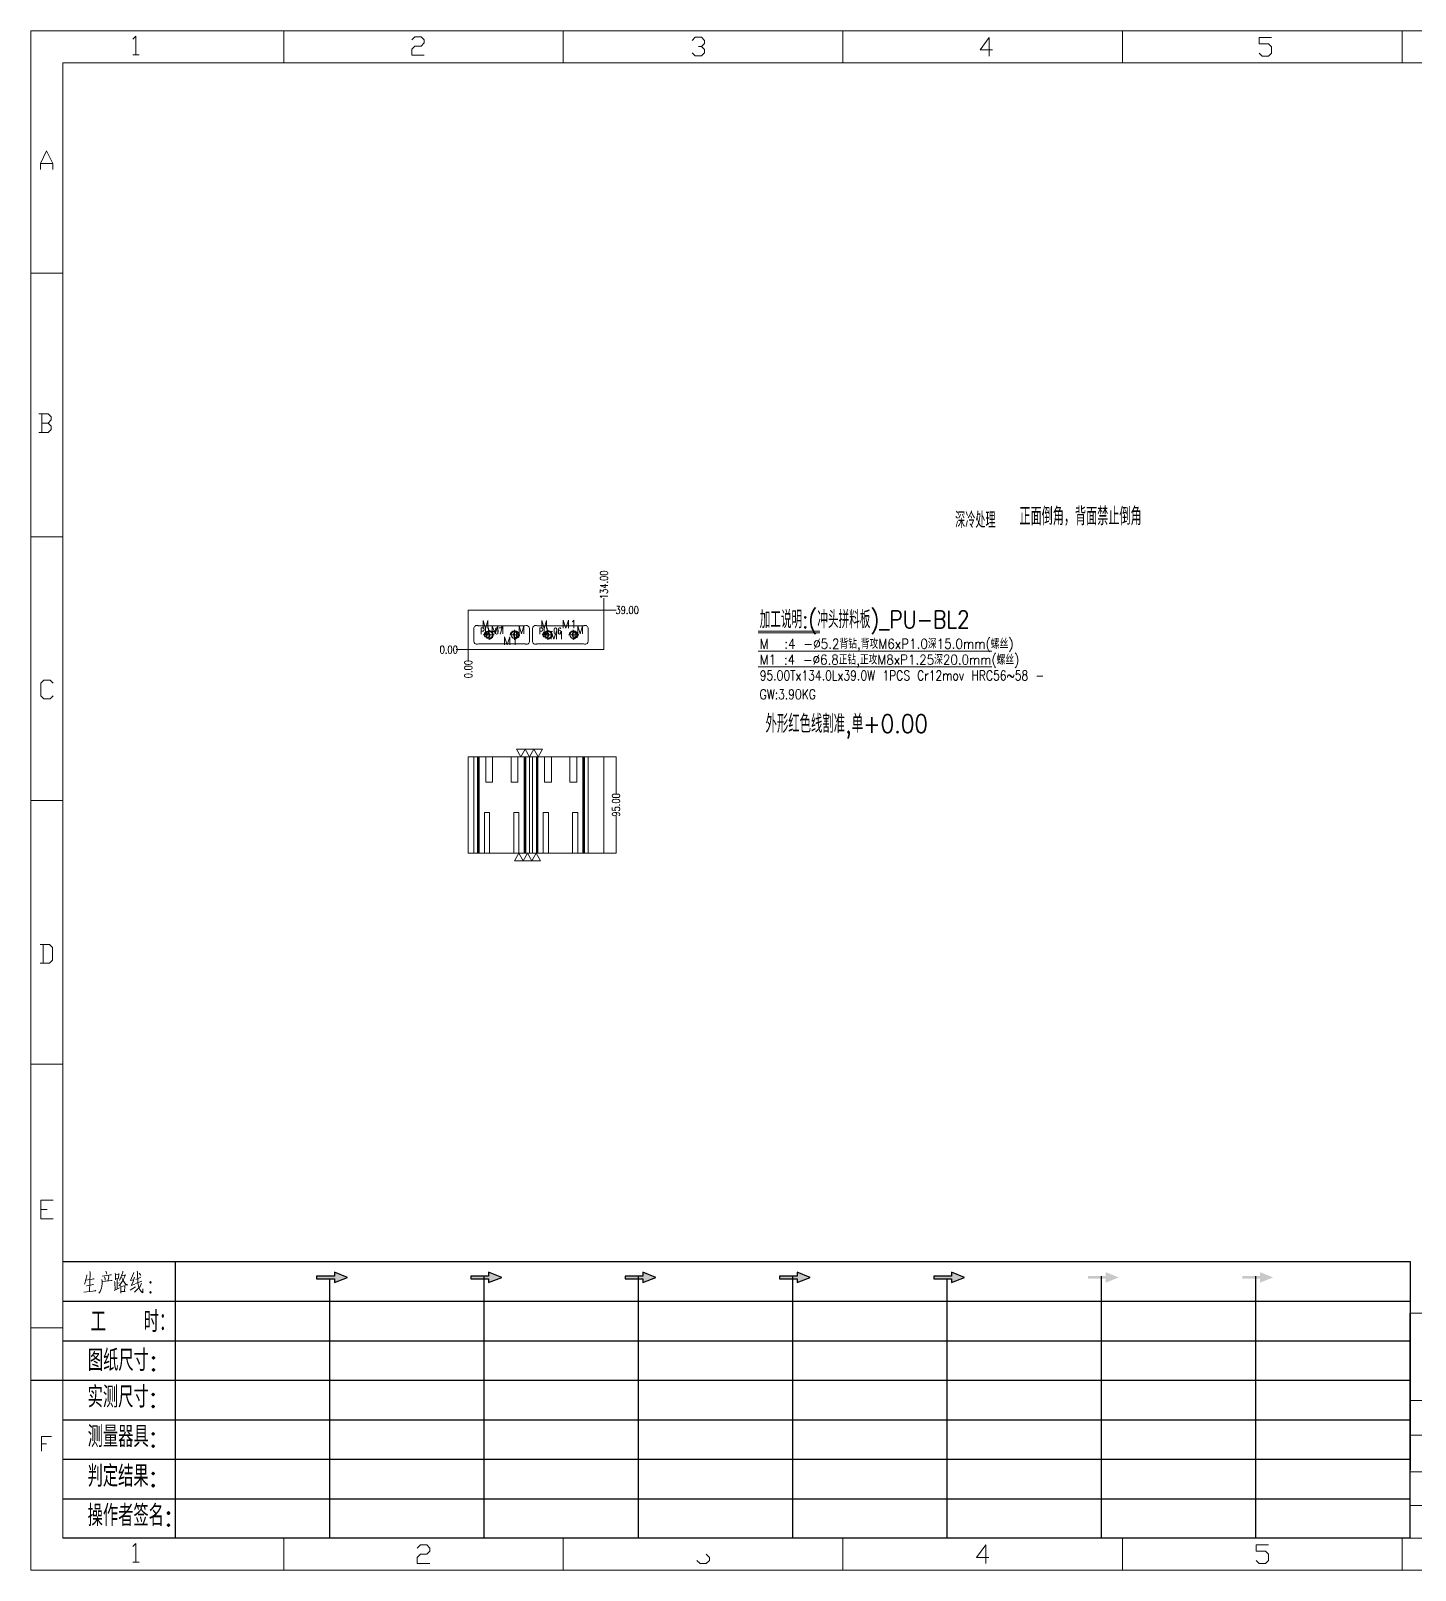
# Model space of a CAD drawing. Header units: millimetres. Extents: x 494 to 18201, y 224 to 11417.
# Drawn here: x 9372 to 10739, y 1883 to 3403 of the extents above; entities that cross this region are included whole.
import ezdxf
from ezdxf.enums import TextEntityAlignment as Align
from ezdxf.lldxf.tags import DXFTag

# ---------------------------------------------------------------- set-up
doc = ezdxf.new("R2010")
doc.units = ezdxf.units.MM
doc.layers.add('DIM', color=7, linetype='Continuous')
doc.layers.add('PUNCH', color=7, linetype='Continuous')
doc.styles.add('chinesef_fs', font='txt.shx', dxfattribs={"bigfont": 'gbcbig.shx'})
doc.styles.add('gbenor_', font='gbenor.shx', dxfattribs={"bigfont": 'gbcbig'})
doc.styles.add('TXT', font='txt.shx', dxfattribs={"width": 0.8, "bigfont": 'ctxt.shx'})
tags = doc.linetypes.add('DASHED', pattern='A,12.86,[0,arial.ttf,S=0,R=0,X=0,Y=0],-12.86', length=25.72).pattern_tags.tags
tags[12:13] = [DXFTag(74, 4), DXFTag(75, 0), DXFTag(340, '0'), DXFTag(46, 0.0), DXFTag(50, 0.0), DXFTag(44, 0.0), DXFTag(45, 0.0)]
doc.dimstyles.new('零件', dxfattribs={"dimscale": 1.5, "dimtxt": 5, "dimasz": 0.2, "dimexe": 0, "dimexo": 0, "dimgap": 0, "dimtad": 0, "dimzin": 0, "dimdsep": 46, "dimtxsty": 'TXT', "dimblk": 'OPEN30', "dimcen": 0, "dimclrd": 252, "dimclre": 252, "dimclrt": 4, "dimazin": 0, "dimtp": 0.001, "dimtm": 0.001, "dimtfac": 1, "dimtofl": 0, "dimtmove": 0, "dimatfit": 3, "dimldrblk": 'OPEN30', "dimfxl": 1, "dimtolj": 1, "dimtzin": 0, "dimlwd": 5, "dimlwe": 5, "dimarcsym": 0})

# ---------------------------------------------------------------- blocks, each defined once
blk = doc.blocks.new('*D39')
at = {"layer": 'Defpoints', "color": 0, "transparency": 16777216}
for p in [(9937.7, 2831.3), (9949.6, 2831.3), (9803.7, 2792.3)]:
    blk.add_point(p, dxfattribs=at)
at = {"layer": 'DIM', "color": 252, "lineweight": 5, "transparency": 16777216}
blk.add_line((9937.7, 2831.3), (9949.6, 2831.3), dxfattribs=at)
at = {"layer": 'DIM', "color": 4, "lineweight": 18, "transparency": 16777216, "insert": (9960.6, 2831.3), "char_height": 7.5, "attachment_point": 5, "style": 'TXT'}
blk.add_mtext('\\A1;39.00', dxfattribs=at)
blk = doc.blocks.new('_Open30')
at = {"color": 0, "linetype": 'ByBlock', "lineweight": -2}
for p, q in [((-1, 0.3), (0, 0)), ((0, 0), (-1, -0.3)), ((0, 0), (-1, 0))]:
    blk.add_line(p, q, dxfattribs=at)
blk = doc.blocks.new('*D40')
at = {"layer": 'Defpoints', "color": 0, "transparency": 16777216}
for p in [(9791.9, 2792.3), (9803.7, 2792.3), (9803.7, 2792.3)]:
    blk.add_point(p, dxfattribs=at)
at = {"layer": 'DIM', "color": 252, "lineweight": 5, "transparency": 16777216}
blk.add_line((9803.7, 2792.3), (9791.9, 2792.3), dxfattribs=at)
at = {"layer": 'DIM', "color": 4, "lineweight": 18, "transparency": 16777216, "insert": (9784.4, 2792.3), "char_height": 7.5, "attachment_point": 5, "style": 'TXT'}
blk.add_mtext('\\A1;0.00', dxfattribs=at)
blk = doc.blocks.new('*D41')
at = {"layer": 'Defpoints', "color": 0, "transparency": 16777216}
for p in [(9803.7, 2792.3), (9803.7, 2792.3), (9803.7, 2780.5)]:
    blk.add_point(p, dxfattribs=at)
at = {"layer": 'DIM', "color": 252, "lineweight": 5, "transparency": 16777216}
blk.add_line((9803.7, 2792.3), (9803.7, 2780.5), dxfattribs=at)
at = {"layer": 'DIM', "color": 4, "lineweight": 18, "transparency": 16777216, "insert": (9803.7, 2773), "char_height": 7.5, "attachment_point": 5, "rotation": 90, "style": 'TXT'}
blk.add_mtext('\\A1;0.00', dxfattribs=at)
blk = doc.blocks.new('*D42')
at = {"layer": 'Defpoints', "color": 0, "transparency": 16777216}
for p in [(9937.7, 2843.2), (9937.7, 2831.3), (9803.7, 2792.3)]:
    blk.add_point(p, dxfattribs=at)
at = {"layer": 'DIM', "color": 252, "lineweight": 5, "transparency": 16777216}
blk.add_line((9937.7, 2831.3), (9937.7, 2843.2), dxfattribs=at)
at = {"layer": 'DIM', "color": 4, "lineweight": 18, "transparency": 16777216, "insert": (9937.7, 2856.2), "char_height": 7.5, "attachment_point": 5, "rotation": 90, "style": 'TXT'}
blk.add_mtext('\\A1;134.00', dxfattribs=at)
blk = doc.blocks.new('*D43')
at = {"layer": 'Defpoints', "color": 0, "transparency": 16777216}
for p in [(9937.7, 2686.4), (9937.7, 2591.4), (9949.6, 2591.4)]:
    blk.add_point(p, dxfattribs=at)
at = {"layer": 'DIM', "color": 252, "lineweight": 5, "transparency": 16777216}
for p, q in [((9937.7, 2686.4), (9949.6, 2686.4)), ((9949.6, 2686.1), (9949.6, 2649.9)), ((9949.6, 2591.7), (9949.6, 2627.9)), ((9937.7, 2591.4), (9949.6, 2591.4))]:
    blk.add_line(p, q, dxfattribs=at)
at = {"layer": 'DIM', "color": 252, "lineweight": 5, "transparency": 16777216, "xscale": 0.3, "yscale": 0.3, "zscale": 0.3}
for p, rotation in [((9949.6, 2686.4), 90), ((9949.6, 2591.4), 270)]:
    blk.add_blockref('_Open30', p, dxfattribs=dict(at, rotation=rotation))
at = {"layer": 'DIM', "color": 4, "lineweight": 18, "transparency": 16777216, "insert": (9949.6, 2638.9), "char_height": 7.5, "attachment_point": 5, "rotation": 90, "style": 'TXT'}
blk.add_mtext('\\A1;95.00', dxfattribs=at)
blk = doc.blocks.new('U9')
for points in [[(-1468.2, -974.4), (-1468.2, -977.5), (-1458, -973.4), (-1468.2, -969.3), (-1468.2, -972.3), (-1482.1, -972.3), (-1482.1, -974.4)], [(-1347.7, -974.4), (-1347.7, -977.5), (-1337.5, -973.4), (-1347.7, -969.3), (-1347.7, -972.3), (-1361.6, -972.3), (-1361.6, -974.4)], [(-1227.2, -974.4), (-1227.2, -977.5), (-1217, -973.4), (-1227.2, -969.3), (-1227.2, -972.3), (-1241.1, -972.3), (-1241.1, -974.4)], [(-1106.7, -974.4), (-1106.7, -977.5), (-1096.5, -973.4), (-1106.7, -969.3), (-1106.7, -972.3), (-1120.6, -972.3), (-1120.6, -974.4)], [(-986.2, -974.4), (-986.2, -977.5), (-976, -973.4), (-986.2, -969.3), (-986.2, -972.3), (-1000.1, -972.3), (-1000.1, -974.4)], [(-865.7, -974.4), (-865.7, -977.5), (-855.5, -973.4), (-865.7, -969.3), (-865.7, -972.3), (-879.6, -972.3), (-879.6, -974.4)], [(-745.2, -974.4), (-745.2, -977.5), (-735, -973.4), (-745.2, -969.3), (-745.2, -972.3), (-759.1, -972.3), (-759.1, -974.4)]]:
    blk.add_hatch(color=3).paths.add_polyline_path(points)
at = {"color": 254, "lineweight": 18}
for p, q in [((-1705.3, 0), (-1705.3, -1202)), ((-1705.3, 0), (0, 0)), ((-1071, 0), (-1071, -25)), ((-852.6, 0), (-852.6, -25)), ((-634.3, 0), (-634.3, -25)), ((-1680.3, -1177.1), (-1680.3, -25)), ((-1680.3, -25), (-25, -25)), ((-1705.3, -189.2), (-1680.3, -189.2)), ((-1705.3, -395.1), (-1680.3, -395.1)), ((-1705.3, -601), (-1680.3, -601)), ((-1705.3, -806.9), (-1680.3, -806.9)), ((-628.2, -1001.2), (-25, -1001.2)), ((-1705.3, -1012.8), (-1680.3, -1012.8)), ((-628.1, -1069.5), (-25, -1069.5)), ((-25, -1096.6), (-628.1, -1096.6)), ((-25, -1125.1), (-628.1, -1125.1)), ((-25, -1151.5), (-628.1, -1151.5)), ((-1680.3, -1177.1), (-25, -1177.1)), ((-1071, -1202), (-1071, -1177.1)), ((-852.6, -1202), (-852.6, -1177.1)), ((-634.3, -1202), (-634.3, -1177.1)), ((-1705.3, -1202), (0, -1202))]:
    blk.add_line(p, q, dxfattribs=at)
at = {"color": 254, "linetype": 'Continuous', "lineweight": 18}
for p, q in [((-1507.7, 0), (-1507.7, -25)), ((-1289.4, 0), (-1289.4, -25)), ((-628.2, -1001.2), (-628.2, -1177.1)), ((-628.1, -1001.2), (-628.1, -1177.1)), ((-1507.7, -1202), (-1507.7, -1177.1)), ((-1289.4, -1202), (-1289.4, -1177.1))]:
    blk.add_line(p, q, dxfattribs=at)
for p, q in [((-1679.7, -961), (-628.1, -961)), ((-628.1, -961), (-628.1, -1123.7)), ((-1679.7, -991.9), (-628.1, -991.9)), ((-1680.3, -1022.8), (-628.1, -1022.8)), ((-1705.2, -1053.6), (-628.1, -1053.6)), ((-1680.3, -1084.5), (-628.1, -1084.5)), ((-1680.3, -1115.4), (-628.1, -1115.4)), ((-1680.3, -1146.2), (-628.1, -1146.2))]:
    blk.add_line(p, q)
at = {"color": 254}
for p, q in [((-1592.2, -1177.1), (-1592.2, -961)), ((-1351.1, -1177.1), (-1351.1, -972.3)), ((-1230.6, -1177.1), (-1230.6, -972.3)), ((-1110.1, -1177.1), (-1110.1, -972.3)), ((-869.1, -1177.1), (-869.1, -972.3)), ((-748.6, -1177.1), (-748.6, -972.3)), ((-1471.6, -1177.1), (-1471.6, -974.3)), ((-989.6, -1177.1), (-989.6, -974.4)), ((-628.1, -1177.1), (-1679.7, -1177.1))]:
    blk.add_line(p, q, dxfattribs=at)
at = {"color": 92, "lineweight": 18}
for points in [[(-1625.6, -6.6), (-1623.2, -4.1), (-1623.2, -18.7)], [(-1407.8, -7), (-1405.4, -4.6), (-1400.5, -4.6), (-1398.1, -7), (-1398.1, -9.4), (-1400.5, -11.9), (-1405.4, -11.9), (-1407.8, -14.3), (-1407.8, -19.1), (-1398.1, -19.1)], [(-1188.7, -7.5), (-1186.3, -5), (-1181.5, -5), (-1179, -7.5), (-1179, -9.9), (-1181.5, -12.3), (-1183.9, -12.3)], [(-954.2, -14.9), (-963.9, -14.9), (-956.7, -5.2), (-956.7, -19.8)], [(-746, -17.4), (-743.5, -19.8), (-738.7, -19.8), (-736.3, -17.4), (-736.3, -12.5), (-738.7, -10.1), (-746, -10.1), (-746, -5.2), (-736.3, -5.2)], [(-1625.6, -18.7), (-1620.7, -18.7)], [(-1181.5, -12.3), (-1179, -14.7), (-1179, -17.2), (-1181.5, -19.6), (-1186.3, -19.6), (-1188.7, -17.2)], [(-1697.8, -108.3), (-1697.8, -103.5), (-1692.9, -93.8), (-1688.1, -103.5), (-1688.1, -108.3)], [(-1697.8, -103.5), (-1688.1, -103.5)], [(-1691.8, -306.3), (-1689.4, -303.9), (-1689.4, -301.5), (-1691.8, -299), (-1699.1, -299)], [(-1696.7, -299), (-1696.7, -313.6)], [(-1699.1, -313.6), (-1691.8, -313.6), (-1689.4, -311.2), (-1689.4, -308.7), (-1691.8, -306.3), (-1696.7, -306.3)], [(-1687.7, -519.2), (-1690.1, -521.6), (-1695, -521.6), (-1697.4, -519.2), (-1697.4, -509.5), (-1695, -507), (-1690.1, -507), (-1687.7, -509.5)], [(-1697.9, -728.1), (-1690.6, -728.1), (-1688.2, -725.6), (-1688.2, -715.9), (-1690.6, -713.5), (-1697.9, -713.5)], [(-1695.5, -713.5), (-1695.5, -728.1)], [(-1687.7, -927.7), (-1697.4, -927.7), (-1697.4, -913.2), (-1687.7, -913.2)], [(-1697.4, -920.4), (-1692.6, -920.4)], [(-1697, -1109.2), (-1697, -1097.6), (-1689.2, -1097.6)], [(-1697, -1103.4), (-1693.1, -1103.4)], [(-1625.6, -1183.5), (-1623.2, -1181.1), (-1623.2, -1195.7)], [(-1403.4, -1184.7), (-1401, -1182.3), (-1396.1, -1182.3), (-1393.7, -1184.7), (-1393.7, -1187.1), (-1396.1, -1189.5), (-1401, -1189.5), (-1403.4, -1192), (-1403.4, -1196.8), (-1393.7, -1196.8)], [(-1177.8, -1189.5), (-1175.3, -1192), (-1175.3, -1194.4), (-1177.8, -1196.8), (-1182.6, -1196.8), (-1185, -1194.4)], [(-957, -1192), (-966.7, -1192), (-959.4, -1182.3), (-959.4, -1196.8)], [(-748.3, -1194.4), (-745.9, -1196.8), (-741, -1196.8), (-738.6, -1194.4), (-738.6, -1189.5), (-741, -1187.1), (-748.3, -1187.1), (-748.3, -1182.3), (-738.6, -1182.3)], [(-1625.6, -1195.7), (-1620.7, -1195.7)]]:
    blk.add_lwpolyline(points, dxfattribs=at)
at = {"color": 92, "lineweight": 0}
for points in [[(-1661.5, -971.4), (-1661.6, -972.2), (-1662.1, -974.3), (-1662.5, -975.8), (-1662.9, -977.3), (-1663.4, -978.7)], [(-1659.2, -968.9), (-1659, -969.9), (-1659.4, -984.4)], [(-1649.6, -972.4), (-1642.2, -971.4), (-1642.4, -971.3), (-1643, -971.5)], [(-1647.2, -975.5), (-1647.3, -974.5), (-1647.8, -973)], [(-1646.8, -968.4), (-1646.1, -969.8), (-1645.8, -970.8)], [(-1644.5, -972.2), (-1644.4, -973.2), (-1645.2, -976.1)], [(-1639.4, -970.2), (-1639.2, -971.1), (-1639.2, -972.4), (-1639.2, -974.3), (-1639.2, -975.4), (-1639.1, -974.4), (-1636.5, -974), (-1636.7, -974), (-1636.5, -970.4), (-1636.5, -970.7), (-1636.5, -971), (-1639.1, -971.4)], [(-1634.2, -972.1), (-1633.9, -972.2), (-1631.4, -971.7), (-1631.6, -971.1), (-1632.2, -973.2), (-1632.8, -974.7), (-1633.2, -975.6), (-1633.9, -976.7), (-1635, -978.2), (-1635.8, -979.3), (-1636.6, -980)], [(-1633.4, -968.5), (-1633.5, -969.3), (-1634.5, -972.1), (-1635.1, -973.6), (-1635.8, -975.4), (-1636.1, -975.9)], [(-1634.6, -973.4), (-1634.3, -973.7), (-1633.1, -975.8), (-1632.1, -977.4), (-1631.2, -978.8), (-1630.9, -979.1), (-1629.4, -979.1), (-1631, -978.8), (-1631.8, -977.8)], [(-1624.9, -969.6), (-1625, -970.3), (-1626.5, -973.9), (-1627.5, -975.9), (-1624.9, -975.4)], [(-1624.2, -973.3), (-1625.7, -977.3), (-1626.8, -979.6), (-1627, -979.7), (-1624, -978.7)], [(-1623.3, -975.1), (-1619.3, -973.2)], [(-1622.1, -968.5), (-1622, -969.2), (-1622, -972.4), (-1621.8, -974.7), (-1621.7, -976.1), (-1621.6, -977.6), (-1621.4, -978.9), (-1621.2, -980.3), (-1620.9, -981.4), (-1620.4, -982.5), (-1619.7, -983.7), (-1619.1, -984.5), (-1618.4, -985.2), (-1617.9, -985.5), (-1617.7, -982.2), (-1618.1, -985.4)], [(-1619.3, -971.8), (-1619.5, -971.3), (-1620.6, -970)], [(-1663.9, -984.8), (-1659.3, -984.4), (-1654.5, -983.9), (-1654.8, -983.7), (-1655.6, -984)], [(-1662.3, -975.6), (-1655.9, -974.5), (-1656, -974.4), (-1656.4, -974.7)], [(-1661.8, -979.9), (-1661.6, -979.9), (-1661.4, -979.9), (-1656.4, -978.9), (-1656.8, -978.9), (-1657.5, -979.1)], [(-1649.6, -976.2), (-1649.6, -978.4), (-1649.8, -980.3), (-1650.1, -981.8), (-1650.6, -983), (-1651.2, -984.3), (-1651.6, -985.1), (-1652.2, -985.8)], [(-1642.4, -975.9), (-1641.9, -975.8), (-1641.8, -975.9), (-1649.6, -976.7), (-1649.6, -976.2), (-1649.9, -975)], [(-1640.2, -983.7), (-1636, -981.5)], [(-1639.8, -976.7), (-1639.6, -977.3), (-1639.5, -983.2)], [(-1637.7, -974.3), (-1637.8, -982.3)], [(-1637.7, -977.8), (-1636.3, -977.6)], [(-1635.1, -979.6), (-1634.9, -980.3), (-1634.9, -985.6), (-1635, -985), (-1634.9, -984.5), (-1631.7, -984.3), (-1632.1, -984.3), (-1631.8, -980.2), (-1631.8, -979.6), (-1631.6, -980), (-1632.1, -980), (-1634.8, -980.4)], [(-1627.6, -983.4), (-1623.4, -980.8)], [(-1618.9, -978), (-1619, -978.5), (-1619.7, -979.9), (-1620.5, -981), (-1621.4, -982.1), (-1622.4, -983.2), (-1623.5, -984.1), (-1624.3, -984.8)], [(-1623.5, -978.1), (-1618.5, -976.2)]]:
    blk.add_lwpolyline(points, dxfattribs=at)
for points in [[(-1458, -973.4), (-1468.2, -969.3), (-1468.2, -972.3), (-1482.1, -972.3), (-1482.1, -974.4), (-1468.2, -974.4), (-1468.2, -977.5), (-1458, -973.4)], [(-1337.5, -973.4), (-1347.7, -969.3), (-1347.7, -972.3), (-1361.6, -972.3), (-1361.6, -974.4), (-1347.7, -974.4), (-1347.7, -977.5), (-1337.5, -973.4)], [(-1217, -973.4), (-1227.2, -969.3), (-1227.2, -972.3), (-1241.1, -972.3), (-1241.1, -974.4), (-1227.2, -974.4), (-1227.2, -977.5), (-1217, -973.4)], [(-1096.5, -973.4), (-1106.7, -969.3), (-1106.7, -972.3), (-1120.6, -972.3), (-1120.6, -974.4), (-1106.7, -974.4), (-1106.7, -977.5), (-1096.5, -973.4)], [(-976, -973.4), (-986.2, -969.3), (-986.2, -972.3), (-1000.1, -972.3), (-1000.1, -974.4), (-986.2, -974.4), (-986.2, -977.5), (-976, -973.4)]]:
    blk.add_lwpolyline(points)
for points in [[(-1611.8, -978), (-1611.3, -977.3), (-1611.8, -976.6), (-1612.3, -977.3)], [(-1611.8, -985.8), (-1611.3, -985.1), (-1611.8, -984.4), (-1612.3, -985.1)]]:
    blk.add_lwpolyline(points, close=True, dxfattribs=at)
at = {"color": 3, "style": 'chinesef_fs'}
for s, p in [('工  时：', (-1658.5, -1016.2)), ('图纸尺寸:', (-1660.7, -1046.4)), ('实测尺寸:', (-1660.9, -1075)), ('测量器具:', (-1660.9, -1105.9)), ('判定结果:', (-1660.9, -1136.8)), ('操作者签名:', (-1660.9, -1167.6))]:
    blk.add_text(s, height=16.56, dxfattribs=at).set_placement(p)
at = {"lineweight": 18, "style": 'gbenor_'}
blk.add_attdef('文档路径', (-272.5, -941.3), '', height=12, dxfattribs=at)
at = {"lineweight": 20, "style": 'TXT'}
for tag, height, p in [('18-**-**', 11, (-447.2, -1029.4)), ('客户名称', 10.9, (-531.8, -1111.7, 0)), ('料厚:', 10.9, (-531.7, -1139.2, 0))]:
    blk.add_attdef(tag, text='', height=height, dxfattribs=at).set_placement(p, align=Align.MIDDLE)
for tag, p, height in [('88888', (-457.8, -1062.2), 10), ('材质:', (-565.5, -1088.8, 0), 10.9), ('核准', (-445.4, -1116.1, 0), 10.9), ('设计', (-445.8, -1142.5, 0), 10.9), ('绘图', (-446.2, -1168.9, 0), 10.9)]:
    blk.add_attdef(tag, p, '', height=height, dxfattribs=at)
for tag, p, height, width in [('3', (-199.2, -1062.6), 10.7, 0.7), ('4', (-199.2, -1089.2), 10.7, 0.7), ('核准日期', (-329.7, -1118.3, 0), 10.9, 0.68), ('设计日期', (-329.7, -1145.1, 0), 10.9, 0.68), ('1', (-187.6, -1144.2), 9.85, 0.7), ('绘图日期', (-329.8, -1170.7, 0), 10.9, 0.68), ('2', (-199, -1168.8), 9.85, 0.7)]:
    blk.add_attdef(tag, p, '', height=height, dxfattribs=dict(at, width=width))

msp = doc.modelspace()

# ---------------------------------------------------------------- linework, layer by layer
at = {"layer": 'DIM', "color": 252, "lineweight": 18}
for points in [[(9803.7134, 2792.33076), (9803.7134, 2831.33076), (9937.7134, 2831.33076), (9937.7134, 2792.33076)], [(9803.7134, 2591.35178), (9803.7134, 2686.35179), (9937.7134, 2686.35179), (9937.7134, 2591.35178)]]:
    msp.add_lwpolyline(points, close=True, dxfattribs=at)
at = {"layer": 'DIM', "color": 8, "lineweight": 18}
for points in [[(10150.97387, 2810.38789), (10090.01003, 2810.38789)], [(10150.97387, 2808.94339), (10090.01003, 2808.94339)], [(10320.89891, 2790.89089), (10090.01003, 2790.89089)], [(10320.89891, 2775.24589), (10090.01003, 2775.24589)]]:
    msp.add_lwpolyline(points, dxfattribs=at)
at = {"layer": 'DIM', "lineweight": 18}
for points in [[(9877.16638, 2693.85178), (9872.83626, 2686.35178), (9868.50613, 2693.85178), (9864.176, 2686.35178), (9859.84588, 2693.85178), (9855.51575, 2686.35178), (9851.18562, 2693.85178), (9877.16638, 2693.85178)], [(9849.21725, 2583.85178), (9853.54737, 2591.35178), (9857.8775, 2583.85178), (9862.20763, 2591.35178), (9866.53776, 2583.85178), (9870.86788, 2591.35178), (9875.19801, 2583.85178), (9849.21725, 2583.85178)]]:
    msp.add_lwpolyline(points, close=True, dxfattribs=at)
at = {"layer": 'PUNCH', "color": 1, "lineweight": 18}
for points in [[(9814.48035, 2797.86376, 0.064820942), (9812.94412, 2797.66376, -0.4922513164), (9809.176, 2800.56376), (9809.176, 2813.13981, -0.5105969524), (9813.11275, 2815.98981, 0.0795573205), (9814.0495, 2815.83981), (9858.87166, 2815.83981, 0.064820942), (9860.40789, 2816.03981, -0.4922513164), (9864.176, 2813.13981), (9864.176, 2800.56376, -0.5105969524), (9860.23925, 2797.71376, 0.0795573205), (9859.3025, 2797.86376)], [(9872.0495, 2797.86376, 0.0795573205), (9871.11275, 2797.71376, -0.5105969524), (9867.176, 2800.56376), (9867.176, 2813.13981, -0.4922513164), (9870.94412, 2816.03981, 0.064820942), (9872.48035, 2815.83981), (9917.3025, 2815.83981, 0.0795573205), (9918.23925, 2815.98981, -0.5105969524), (9922.176, 2813.13981), (9922.176, 2800.56376, -0.4922513164), (9918.40789, 2797.66376, 0.064820942), (9916.87166, 2797.86376)]]:
    msp.add_lwpolyline(points, format="xyb", close=True, dxfattribs=at)
for points in [[(9825.776, 2806.85179), (9818.576, 2806.85179)], [(9829.19143, 2806.86376), (9819.59143, 2806.86376)], [(9822.176, 2810.45179), (9822.176, 2803.25179)], [(9824.39143, 2811.66376), (9824.39143, 2802.06376)], [(9854.19143, 2806.86376), (9844.59143, 2806.86376)], [(9854.776, 2806.85179), (9847.576, 2806.85179)], [(9849.39143, 2811.66376), (9849.39143, 2802.06376)], [(9851.176, 2810.45179), (9851.176, 2803.25179)], [(9883.776, 2806.85179), (9876.576, 2806.85179)], [(9887.19143, 2806.8638), (9877.59143, 2806.8638)], [(9880.176, 2810.45179), (9880.176, 2803.25179)], [(9882.39143, 2811.6638), (9882.39143, 2802.0638)], [(9912.19143, 2806.8638), (9902.59143, 2806.8638)], [(9912.776, 2806.85179), (9905.576, 2806.85179)], [(9907.39143, 2811.6638), (9907.39143, 2802.0638)], [(9909.176, 2810.45179), (9909.176, 2803.25179)]]:
    msp.add_lwpolyline(points, dxfattribs=at)
at = {"layer": 'PUNCH', "color": 30, "lineweight": 18}
for points in [[(9819.176, 2806.85179, -2.4142135624), (9822.176, 2803.85179)], [(9848.176, 2806.85179, -2.4142135624), (9851.176, 2803.85179)], [(9877.176, 2806.85179, -2.4142135624), (9880.176, 2803.85179)], [(9906.176, 2806.85179, -2.4142135624), (9909.176, 2803.85179)]]:
    msp.add_lwpolyline(points, format="xyb", dxfattribs=at)
at = {"layer": 'PUNCH', "color": 42, "lineweight": 18}
for points in [[(9820.39143, 2806.86376, -2.4142135624), (9824.39143, 2802.86376)], [(9845.39143, 2806.86376, -2.4142135624), (9849.39143, 2802.86376)], [(9878.39143, 2806.8638, -2.4142135624), (9882.39143, 2802.8638)], [(9903.39143, 2806.8638, -2.4142135624), (9907.39143, 2802.8638)]]:
    msp.add_lwpolyline(points, format="xyb", dxfattribs=at)
at = {"layer": 'PUNCH', "color": 11, "lineweight": 18}
for points in [[(9809.176, 2686.35178), (9809.176, 2591.35178), (9812.94412, 2591.35178), (9812.94412, 2686.35178)], [(9867.176, 2686.35179), (9867.176, 2591.35179), (9871.11275, 2591.35179), (9871.11275, 2686.35179)]]:
    msp.add_lwpolyline(points, close=True, dxfattribs=at)
at = {"layer": 'PUNCH', "color": 155, "lineweight": 18}
for points in [[(9812.94412, 2591.35178), (9814.48035, 2591.35178), (9814.48035, 2686.35178), (9812.94412, 2686.35178)], [(9813.11275, 2591.35178), (9813.11275, 2686.35178)], [(9814.0495, 2591.35178), (9814.0495, 2686.35178)], [(9858.87166, 2591.35178), (9858.87166, 2686.35178)], [(9860.23925, 2591.35178), (9859.3025, 2591.35178), (9859.3025, 2686.35178), (9860.23925, 2686.35178)], [(9860.40789, 2591.35178), (9860.40789, 2686.35178)], [(9870.94412, 2591.35179), (9870.94412, 2686.35179)], [(9871.11275, 2591.35179), (9872.0495, 2591.35179), (9872.0495, 2686.35179), (9871.11275, 2686.35179)], [(9872.48035, 2591.35179), (9872.48035, 2686.35179)], [(9918.40789, 2591.35179), (9916.87166, 2591.35179), (9916.87166, 2686.35179), (9918.40789, 2686.35179)], [(9917.3025, 2591.35179), (9917.3025, 2686.35179)], [(9918.23925, 2591.35179), (9918.23925, 2686.35179)]]:
    msp.add_lwpolyline(points, dxfattribs=at)
at = {"layer": 'PUNCH', "color": 11, "lineweight": 18}
for points in [[(9859.3025, 2686.35178), (9814.48035, 2686.35178)], [(9872.0495, 2686.35179), (9916.87166, 2686.35179)], [(9859.3025, 2591.35178), (9858.176, 2591.35178)], [(9916.176, 2591.35179), (9916.87166, 2591.35179)]]:
    msp.add_lwpolyline(points, dxfattribs=at)
at = {"layer": 'PUNCH', "color": 5, "lineweight": 18}
for points in [[(9820.98843, 2686.35178), (9820.98843, 2661.35178), (9827.79443, 2661.35178), (9827.79443, 2686.35178)], [(9845.98843, 2686.35178), (9845.98843, 2661.35178), (9852.79443, 2661.35178), (9852.79443, 2686.35178)], [(9878.98843, 2686.35179), (9878.98843, 2661.35179), (9885.79443, 2661.35179), (9885.79443, 2686.35179)], [(9903.98843, 2686.35179), (9903.98843, 2661.35179), (9910.79443, 2661.35179), (9910.79443, 2686.35179)], [(9819.573, 2591.35178), (9819.573, 2631.35178), (9824.779, 2631.35178), (9824.779, 2591.35178)], [(9848.573, 2591.35178), (9848.573, 2631.35178), (9853.779, 2631.35178), (9853.779, 2591.35178)], [(9877.573, 2591.35179), (9877.573, 2631.35179), (9882.779, 2631.35179), (9882.779, 2591.35179)], [(9906.573, 2591.35179), (9906.573, 2631.35179), (9911.779, 2631.35179), (9911.779, 2591.35179)]]:
    msp.add_lwpolyline(points, dxfattribs=at)
at = {"layer": 'PUNCH', "color": 155, "lineweight": 18}
for points in [[(9860.23925, 2686.35178), (9860.23925, 2591.35178), (9864.176, 2591.35178), (9864.176, 2686.35178)], [(9918.40789, 2686.35179), (9918.40789, 2591.35179), (9922.176, 2591.35179), (9922.176, 2686.35179)]]:
    msp.add_lwpolyline(points, close=True, dxfattribs=at)
at = {"layer": 'PUNCH', "color": 30, "linetype": 'DASHED', "lineweight": 13, "ltscale": 0.523259}
for centre in [(9822.176, 2806.85179), (9851.176, 2806.85179), (9880.176, 2806.85179), (9909.176, 2806.85179)]:
    msp.add_circle(centre, 2.603, dxfattribs=at)
at = {"layer": 'PUNCH', "color": 42, "linetype": 'Continuous', "lineweight": 18}
for centre in [(9824.39143, 2806.86376), (9849.39143, 2806.86376), (9882.39143, 2806.8638), (9907.39143, 2806.8638)]:
    msp.add_circle(centre, 3.403, dxfattribs=at)
at = {"layer": 'PUNCH', "color": 11, "linetype": 'Continuous', "lineweight": 18}
for points in [[(9814.48035, 2591.35178), (9858.176, 2591.35178)], [(9916.176, 2591.35179), (9872.0495, 2591.35179)]]:
    msp.add_open_spline(points, degree=1, dxfattribs=at)

# ---------------------------------------------------------------- block references
at = {"layer": 'DIM', "ltscale": 1.418068, "xscale": 1.264435379605522, "yscale": 1.26443537960024, "zscale": 1.264435379605522}
msp.add_blockref('U9', (11527.89929, 3403.23421), dxfattribs=at)

# ---------------------------------------------------------------- texts
at = {"layer": 'DIM', "color": 4, "lineweight": 18, "style": 'chinesef_fs'}
for s, height, width, p in [('正面倒角，背面禁止倒角', 17.64, 0.8636, (10348.03334, 2915.10661)), ('深冷处理', 15.75, 0.8794, (10284.50365, 2912.33867)), ('加工说明:(冲头拼料板)_PU-BL2', 17.28, 0.8428, (10091.47763, 2813.37475)), ('M', 7.9, 0.8408, (9817.35576, 2813.26236)), ('M1', 7.9, 0.9957, (9826.09101, 2807.86749)), ('M', 7.9, 0.8408, (9852.85601, 2807.84549)), ('M', 7.9, 0.8408, (9875.35576, 2813.26236)), ('M1', 7.9, 0.9957, (9896.09051, 2813.28436)), ('M', 7.9, 0.8408, (9910.85601, 2807.84549)), ('M1', 7.9, 0.9957, (9838.09051, 2797.03374)), ('M1', 7.9, 0.9957, (9884.09101, 2802.45061)), ('M  :4 -%%c5.2背钻,背攻M6xP1.0深15.0mm(螺丝)', 9.6, 0.9021, (10091.45003, 2793.19225)), ('M1 :4 -%%c6.8正钻,正攻M8xP1.25深20.0mm(螺丝)', 9.6, 0.8971, (10091.45003, 2777.54725)), ('95.00Tx134.0Lx39.0W 1PCS Cr12mov HRC56~58 -', 9.6, 0.8139, (10091.45003, 2761.90225)), ('GW:3.90KG', 9.6, 0.8074, (10091.45003, 2743.36825)), ('外形红色线割准,单+0.00', 18, 0.8642, (10097.33238, 2710.10097))]:
    msp.add_text(s, height=height, dxfattribs=dict(at, width=width)).set_placement(p)
at = {"layer": 'DIM', "color": 7, "lineweight": 18, "style": 'chinesef_fs'}
for s, width, p in [('PU-07', 0.7391, (9815.636, 2807.42303)), ('PU-06', 0.7463, (9873.636, 2807.42303))]:
    msp.add_text(s, height=6.4, dxfattribs=dict(at, width=width)).set_placement(p)

# ---------------------------------------------------------------- dimensions: what is measured, and where the dimension line sits
at = {"layer": 'DIM', "lineweight": 18}
for feature_location, offset, dtype, origin, picture, middle in [((9937.7134, 2831.33076), (0, 11.85), 1, (9803.7134, 2792.33076), '*D42', (9937.7134, 2856.18076)), ((9937.7134, 2831.33076), (11.85, 0), 0, (9803.7134, 2792.33076), '*D39', (9960.5634, 2831.33076)), ((9803.713402589, 2792.3307620895), (-11.85, 0), 0, (9803.713402589, 2792.3307620895), '*D40', (9784.363402589, 2792.3307620895)), ((9803.7134025891, 2792.3307620896), (0, -11.85), 1, (9803.7134025891, 2792.3307620896), '*D41', (9803.7134025891, 2772.9807620896))]:
    dim = msp.add_ordinate_dim(feature_location=feature_location, offset=offset, dtype=dtype, origin=origin, dimstyle='零件', dxfattribs=at)
    dim.commit()
    dim.dimension.update_dxf_attribs({"geometry": picture, "text_midpoint": middle})
dim = msp.add_linear_dim(base=(9949.5634, 2591.35178), p1=(9937.7134, 2686.35179), p2=(9937.7134, 2591.35178), angle=90, dimstyle='零件', dxfattribs=at)
dim.commit()
dim.dimension.update_dxf_attribs({"geometry": '*D43', "text_midpoint": (9949.5634, 2638.85179)})

doc.saveas('drawing.dxf')
